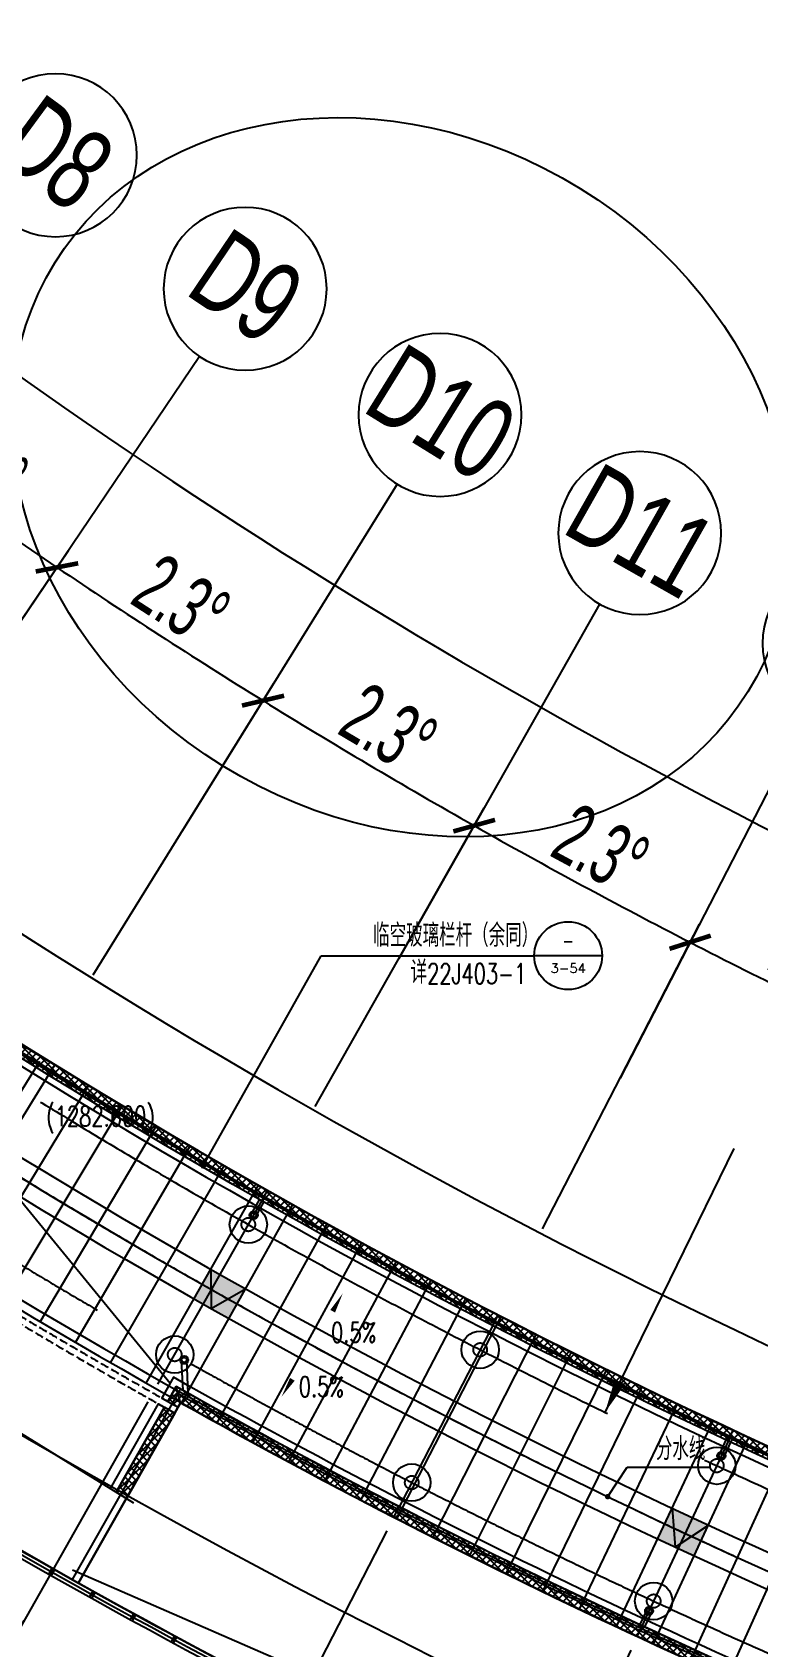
# Model space of a CAD drawing. Extents: x 1962160 to 37842216, y -162679 to 2997677.
# Drawn here: x 37510517 to 37531873, y 2573432 to 2620981 of the extents above; entities that cross this region are included whole.
import ezdxf
from ezdxf.enums import TextEntityAlignment as Align

# ---------------------------------------------------------------- set-up
doc = ezdxf.new("R2010")
doc.units = 0
doc.header["$LTSCALE"] = 1000
for name, pattern in [('__DASH', [0.35, 0.25, -0.1]), ('CENTER', [2, 1.25, -0.25, 0.25, -0.25]), ('CENTER2', [28.575000000000003, 19.05, -3.175, 3.175, -3.175]), ('DASH', [0.35, 0.25, -0.1])]:
    doc.linetypes.add(name, pattern=pattern)
doc.layers.get('0').update_dxf_attribs({"color": 8})
doc.layers.get('Defpoints').update_dxf_attribs({"color": 8})
for name, color, linetype in [('#幕墙线-平面', 8, 'Continuous'), ('#标注', 8, 'Continuous'), ('#轴线', 8, 'CENTER2'), ('A-AL-E', 8, 'Continuous'), ('A-COLS-PLAN-C', 8, 'DASH'), ('A-COLS-PLAN-S', 8, 'DASH'), ('A-DETL-ALUM', 8, 'Continuous'), ('A-DIMS-ELEV', 8, 'Continuous'), ('A-DIMS-IDEN', 8, 'Continuous'), ('A-DIMS-LEAD', 8, 'Continuous'), ('A-DIMS-SYMB', 8, 'Continuous'), ('A-FLOR', 8, 'Continuous'), ('A-FLOR-UNDR', 8, '__DASH'), ('A-GRID', 8, 'CENTER'), ('A-HATH', 8, 'Continuous'), ('A-NOTE', 8, 'Continuous'), ('A-ROOF-DRAN', 8, 'Continuous'), ('A-STRS-HRAL', 8, 'Continuous'), ('DIM', 8, 'Continuous'), ('G-ACCS', 8, 'Continuous'), ('周边建筑', 8, 'Continuous'), ('建-填充', 8, 'Continuous'), ('水-雨水-压力流-标识', 8, 'Continuous')]:
    doc.layers.add(name, color=color, linetype=linetype)
doc.layers.add('A-X-CHEK', color=8, linetype='Continuous', plot=False)
doc.styles.add('#文字', font='jrs.shx', dxfattribs={"width": 0.7, "bigfont": 'hztxt.shx'})
doc.styles.add('_TCH_DIM', font='SIMPLEX', dxfattribs={"bigfont": 'GBCBIG'})
doc.styles.add('_TCH_LABEL', font='COMPLEX', dxfattribs={"bigfont": 'GBCBIG'})
doc.styles.add('JHZX', font='jrs.shx', dxfattribs={"width": 0.6, "bigfont": 'jhz.shx'})
doc.dimstyles.new('JZBZ-600', dxfattribs={"dimscale": 600, "dimtxt": 3, "dimasz": 1.5, "dimexe": 1, "dimexo": 1, "dimgap": 0.5, "dimtad": 1, "dimdec": 0, "dimdsep": 46, "dimtxsty": 'JHZX', "dimblk1": 'ARCHTICK', "dimblk2": 'ARCHTICK', "dimsah": 1, "dimcen": 0, "dimclrd": 1, "dimclre": 1, "dimclrt": 2, "dimadec": 1, "dimazin": 2, "dimtfac": 1, "dimtdec": 0, "dimtix": 1, "dimtmove": 0, "dimatfit": 3, "dimfxl": 1, "dimtolj": 1, "dimlwd": -1, "dimlwe": -1, "dimarcsym": 1})
pattern_1 = [(45, (0, 0), (-112.2532015133644, 112.2532015133644), []), (135, (0, 0), (-112.2532015133644, -112.2532015133644), [])]

# ---------------------------------------------------------------- blocks, each defined once
blk = doc.blocks.new('排水沟区域')
at = {"layer": 'A-HATH'}
h = blk.add_hatch(dxfattribs=at)
h.set_pattern_fill('ANSI37', color=256, scale=100)
h.set_pattern_definition(pattern_1)
edge = h.paths.add_edge_path()
edge.add_line((35498191.12780435, 2792704.69880736), (35498459.0045779, 2792929.9587332))
edge.add_arc((35647972.51194591, 2918657.177019742), 195349.9994971962, 220.0607733971273, 249.3814004777669)
edge.add_line((35579180.88943561, 2735820.26888587), (35579057.63851193, 2735492.688041172))
edge.add_arc((35647972.5119459, 2918657.177019722), 195699.9994971731, 220.0607733971238, 249.381400477767, ccw=False)
h = blk.add_hatch(dxfattribs=at)
h.set_pattern_fill('ANSI37', color=256, scale=100)
h.set_pattern_definition(pattern_1)
edge = h.paths.add_edge_path()
edge.add_line((35548820.33669262, 2742436.609532136), (35549124.94200238, 2742264.227383204))
edge.add_line((35549124.94200238, 2742264.227383204), (35549199.39916236, 2742395.795879591))
edge.add_arc((35647972.51330456, 2918657.179691391), 202050.0024761174, 240.734661147343, 249.3740569182093)
edge.add_line((35576797.27769913, 2729558.556383051), (35576920.5706076, 2729886.121428075))
edge.add_arc((35647972.51330467, 2918657.179691646), 201700.0024763914, 240.6356562944911, 249.3740569182059, ccw=False)
edge.add_line((35549066.60055768, 2742871.76669426), (35548820.33669262, 2742436.609532136))
h = blk.add_hatch(dxfattribs=at)
h.set_pattern_fill('ANSI37', color=256, scale=100)
h.set_pattern_definition(pattern_1)
h.paths.add_polyline_path([(35549026.43796286, 2742090.167180402), (35547603.87567614, 2739576.448135551), (35547305.83485606, 2739760.429975337), (35548721.83265311, 2742262.549329336)])
for points in [[(35498191.12780435, 2792704.69880736), (35498459.0045779, 2792929.9587332, 0.1286379628558455), (35579180.88943561, 2735820.26888587), (35579057.63851193, 2735492.688041172, -0.1286379628558608)], [(35548820.33669262, 2742436.609532136), (35549124.94200238, 2742264.227383204), (35549199.39916236, 2742395.795879591, 0.03771434142006371), (35576797.27769913, 2729558.556383051), (35576920.5706076, 2729886.121428075, -0.03814695311011447), (35549066.60055768, 2742871.76669426)]]:
    blk.add_lwpolyline(points, format="xyb", close=True, dxfattribs=at)
blk.add_lwpolyline([(35549026.43796286, 2742090.167180402), (35547603.87567614, 2739576.448135551), (35547305.83485606, 2739760.429975337), (35548721.83265311, 2742262.549329336)], close=True, dxfattribs=at)
blk = doc.blocks.new('A$C58e34137')
at = {"layer": 'A-X-CHEK'}
blk.add_blockref('排水沟区域', (-35647972.51433039, -2918657.17947907), dxfattribs=at)
blk = doc.blocks.new('雨水立管')
for radius in [80, 50]:
    blk.add_circle((-3.725290298461914e-09, 2.328306436538696e-10), radius)
blk = doc.blocks.new('雨水')
at = {"layer": 'A-DIMS-SYMB'}
for points in [[(35556139.52085597, 2746114.419164082, 0, 0, 0), (35554999.50245263, 2746733.117748555, 0, 40.00000000000001, 0), (35555131.33863924, 2746661.569024604, 0, 0, 0)], [(35553153.74117617, 2744167.770023271, 0, 0, 0), (35553971.60552511, 2745612.965044284, 0, 160, 0), (35553676.0932698, 2745090.784513276, 0, 0, 0)], [(35553046.49545222, 2743986.697820902, 0, 0, 0), (35552172.22295276, 2742574.912306488, 0, 160, 0), (35552488.11670507, 2743085.021252939, 0, 0, 0)], [(35561212.72399437, 2743485.798953873, 0, 0, 0), (35562371.41172772, 2742902.812989223, 0, 40.00000000000001, 0), (35562237.41654677, 2742970.231766151, 0, 0, 0)], [(35552959.70489206, 2740485.281701326, 0, 0, 0), (35551811.81025553, 2741089.241800841, 0, 40.00000000000001, 0), (35551944.55728055, 2741019.39749293, 0, 0, 0)], [(35559175.90209381, 2737350.925014346, 0, 0, 0), (35560331.5395406, 2736761.915685088, 0, 40.00000000000001, 0), (35560197.89710672, 2736830.031027456, 0, 0, 0)]]:
    blk.add_lwpolyline(points, format="xyseb", dxfattribs=at)
at = {"layer": 'A-ROOF-DRAN'}
for p, q in [((35565253.943691, 2741298.421201511), (35565051.21772084, 2740863.31664243)), ((35565389.90979542, 2741235.071233518), (35565187.1838248, 2740799.966673421)), ((35562922.65876166, 2736294.855548281), (35562719.94475315, 2735859.776662105)), ((35563058.62486611, 2736231.505580354), (35562855.91085757, 2735796.426694077))]:
    blk.add_line(p, q, dxfattribs=at)
blk.add_lwpolyline([(35498616.06719773, 2787606.262450578, 0.1233110608039292), (35578008.94777347, 2732681.938107471)], format="xyb", dxfattribs=at)
for points in [[(35543359.02884302, 2749726.099517267), (35548892.3450768, 2742969.925564211)], [(35551284.53900855, 2747958.405858804), (35551521.00204142, 2748376.244340455)], [(35551586.26747915, 2748339.292830833), (35551758.64962759, 2748643.898140898)], [(35551414.20520885, 2747882.974690481), (35551651.54717528, 2748302.366278585)], [(35558384.27380881, 2744667.414718613), (35558544.49805032, 2744978.587006025)], [(35549271.01168049, 2742756.910856976), (35549228.83280978, 2743652.718940191)], [(35549425.24865931, 2742670.453970943), (35549378.65553266, 2743660.013406023)], [(35549199.39912827, 2742395.795898503), (35549066.60055768, 2742871.76669426)], [(35565321.92067366, 2741266.73319061), (35565469.73726875, 2741583.987440757)], [(35555477.34829225, 2739021.860357898), (35555637.57253297, 2739333.032651531)], [(35562640.10532814, 2735510.834785356), (35562787.92192322, 2735828.089035503)]]:
    blk.add_lwpolyline(points, dxfattribs=at)
at = {"xscale": 1.5, "yscale": 1.5, "zscale": 1.5}
for p in [(35551349.85767491, 2747921.548406018), (35549303.74809156, 2743656.281790401), (35565119.20077283, 2740831.641657925), (35562990.64181412, 2736263.180564814)]:
    blk.add_blockref('雨水立管', p, dxfattribs=at)
at = {"layer": 'A-DIMS-SYMB', "style": '_TCH_DIM', "width": 0.7058823529411765}
for p in [(35553627.54037022, 2744168.322706771), (35552677.69644865, 2742567.295128411)]:
    blk.add_text('0.5%', height=595, dxfattribs=at).set_placement(p)
blk = doc.blocks.new('1100')
at = {"layer": 'A-DETL-ALUM', "ltscale": 0.3}
blk.add_circle((35572079.41488183, 2737404.62498665), 550, dxfattribs=at)
blk = doc.blocks.new('_YZHK')
blk.add_circle((0, 0), 0.5)
blk = doc.blocks.new('ASDFASD')
at = {"layer": 'A-COLS-PLAN-C', "ltscale": 0.3, "xscale": 400, "yscale": 400, "zscale": 400}
for p in [(35551192.25113873, 2747643.052122818), (35558018.04697029, 2743956.163776425), (35549025.16126646, 2743813.728228774), (35564984.05417228, 2740541.580636138), (35556003.79935848, 2740044.283594427), (35563125.78844421, 2736553.241572835)]:
    blk.add_blockref('_YZHK', p, dxfattribs=at)
blk = doc.blocks.new('幕墙分隔')
blk.add_line((-39.99999999976717, -100.0000000000582), (39.99999999976717, 100.0000000000582))
blk.add_lwpolyline([(-40, 100.0000000000582), (39.99999999976717, 100.0000000000582), (40.00000000023283, -99.99999999970896), (-39.99999999976717, -100.0000000000582)], close=True)
blk = doc.blocks.new('15')
at = {"layer": '周边建筑'}
for points in [[(34359992.11660529, 4017302.949126642), (34327804.89124851, 3985497.455937146, 0.4129759503049449), (34327775.24891686, 3981828.400454395, 0.1494418678029234), (34462605.55885959, 3908362.281586812, 0.4147260606000924), (34465679.79346514, 3910394.302898092), (34474630.62973479, 3954750.458055043, 0.4131228733560754), (34472605.79338679, 3957811.450065851, -0.1495092029449499), (34363678.34311313, 4017271.518329401, 0.4157145913370236), (34359992.11660673, 4017302.949128066)], [(34364787.7585504, 4016145.646122517, 0.4135317777718963), (34361115.12866861, 4016163.278603445), (34330350.8070454, 3985763.813877287, 0.4147813061863365), (34330332.41864164, 3982083.343291028, 0.1704916733923174), (34485713.0302125, 3906701.947371353, 0.4125640170375961), (34488589.92230238, 3908973.433014254), (34498066.25026848, 3987461.103279992, 1.469013519981978), (34452166.30266599, 3975481.853364326), (34449731.31604223, 3968073.784921957, -0.06531639655491227), (34400997.70607769, 3991683.325158094, 0.08934789544916616), (34393138.5508233, 3995037.334856166), (34392607.83259175, 3995158.882407849, -0.1125361045485018), (34383038.20091584, 3999772.941151016, -0.0289167358602449), (34364787.7585504, 4016145.646122518)]]:
    blk.add_lwpolyline(points, format="xyb", close=True, dxfattribs=at)
blk.add_lwpolyline([(34413385.49577685, 3984430.492244886), (34441825.20092834, 3972023.786279699), (34444452.14985121, 3976567.325064167)], dxfattribs=at)
for centre, radius, start, end in [((34515345.04317003, 4165611.784588606), 208150.0000000004, 236.6775110388511, 249.542426144218), ((34515345.04316859, 4165611.784587234), 208349.9999980119, 238.7261104509191, 249.4736436284016), ((34515345.04316859, 4165611.784587252), 208249.9999980269, 238.726229298593, 249.4736436284035), ((34515345.0431686, 4165611.784587278), 208149.9999980471, 238.726348260463, 249.4736436284035)]:
    blk.add_arc(centre, radius, start, end, dxfattribs=at)
for p in [(34413972.52550676, 3983700.610958823), (34415171.77357043, 3983037.475083841), (34416375.35938621, 3982382.245131101)]:
    blk.add_point(p, dxfattribs=at)
at = {"layer": '周边建筑', "rotation": 150.4933825976738}
blk.add_blockref('幕墙分隔', (34412777.66712549, 3984371.624035995), dxfattribs=at)
at = {"layer": '周边建筑', "xscale": -1}
for p, rotation in [((34413972.52550665, 3983700.610954233), 150.8706568614515), ((34415171.77357032, 3983037.475079252), 151.2479311250285), ((34416375.35938609, 3982382.245126512), 151.6249980226203)]:
    blk.add_blockref('幕墙分隔', p, dxfattribs=dict(at, rotation=rotation))
blk = doc.blocks.new('总体道路0521')
at = {"layer": 'G-ACCS'}
blk.add_ellipse((35647880.23917305, 2918508.173804386), major_axis=(10.20164331793784, -6.317543359473345), ratio=0.8333770853688136, dxfattribs=at)
blk = doc.blocks.new('A$C06ac024f')
at = {"layer": 'A-AL-E'}
for p, q in [((-98773.11781159788, -176261.3758682939), (-101777.5182142407, -181570.2568685794)), ((-101777.5182142407, -181570.2568685794), (-98773.11781159788, -176261.3758682939))]:
    blk.add_line(p, q, dxfattribs=at)
blk.add_lwpolyline([(-101951.5783912391, -181471.752783474), (-98849.03903970122, -175989.4568146961, 0.03801438233993597), (-71064.77875813097, -188926.4889898421)], format="xyb", dxfattribs=at)
for centre, radius, start, end in [((-0.004684299230575562, 0.00567371491342783), 195550.0000000139, 213.4267024433433, 249.3815480125011), ((-0.004684299230575562, 0.005673703737556934), 195350.000000004, 213.4267024433433, 249.3814002423705), ((-0.004683263599872589, 0.005673283245414495), 202050.0000000201, 240.7346611142017, 249.3861905774077), ((-0.004683263599872589, 0.005673283245414495), 202050.0000000202, 240.7346611142017, 249.3861905774077)]:
    blk.add_arc(centre, radius, start, end, dxfattribs=at)
at = {"layer": 'A-DIMS-IDEN'}
for p, q in [((-98104.39636335522, -169260.6511828741), (-94640.00222054124, -163095.6300253905)), ((-94640.00222054124, -163095.6300253905), (-88364.22950635105, -163095.6300253905)), ((-86364.22950635105, -163095.6300253905), (-88364.22950635105, -163095.6300253905))]:
    blk.add_line(p, q, dxfattribs=at)
blk.add_lwpolyline([(-98085.54967544973, -169292.8605192094, 1), (-98159.44271166623, -169292.8605192094, 1)], format="xyb", close=True, dxfattribs=at)
blk.add_circle((-87364.22950635105, -163095.6300253905), 1000, dxfattribs=at)
at = {"layer": 'A-DIMS-LEAD'}
for p, q in [((-86201.0040134117, -179028.1421541716), (-85631.37607678771, -178162.998320112)), ((-85631.37607678771, -178162.998320112), (-83188.90421675146, -178162.998320112))]:
    blk.add_line(p, q, dxfattribs=at)
at = {"layer": 'A-DIMS-LEAD', "const_width": 80}
blk.add_lwpolyline([(-86223.0009175539, -179061.5507789291, 1), (-86179.0071092695, -178994.733529414, 1)], format="xyb", close=True, dxfattribs=at)
at = {"layer": 'A-DIMS-SYMB'}
blk.add_lwpolyline([(-115817.9976859987, -169543.7715544942), (-108082.7914824039, -174318.7465664749), (-107907.442684412, -174180.2008445719), (-108065.0434927792, -174576.491739762), (-107891.3325875774, -174436.9349398105), (-100156.1263839751, -179211.9099517911)], dxfattribs=at)
at = {"layer": 'A-FLOR-UNDR'}
for radius in [202199.9984021758, 202399.9984021758]:
    blk.add_arc((-0.005526259541511536, 0.004314009100198746), radius, 235.8275416980069, 240.6353052425591, dxfattribs=at)
at = {"layer": 'A-STRS-HRAL'}
for points in [[(-68914.87842030823, -183164.483728487, -0.1286379625230906), (-149781.3891317025, -125952.472956228), (-149934.3773731143, -126081.2930520335, 0.1286385223226153), (-68984.78143659234, -183351.8707182621)], [(-99080.17186307162, -175687.2462025862), (-99326.43234755844, -176122.3971252385, 0.0002472804198519031), (-99152.17730409652, -176220.5568744586)], [(-99004.42072401196, -175959.4658095073), (-99152.17723561078, -176220.5569129921), (-98905.91638219357, -175785.4050725368, 0.03819997278712415), (-71011.96867088228, -188786.0927837267), (-70942.06567023695, -188598.7058358849, -0.03844718309338876), (-98981.66776014864, -175513.1857816125), (-99326.23743841052, -176122.0528734764)], [(-100836.9918748886, -178791.6088479757), (-99424.93654097617, -176296.4574936349, 0.0002470360529409157), (-99250.6816900745, -176394.6175831081), (-100666.6828365773, -178896.7413267772)]]:
    blk.add_lwpolyline(points, format="xyb", dxfattribs=at)
at = {"xscale": 1000, "yscale": 1000, "zscale": 1000}
blk.add_blockref('总体道路0521', (-35647972511.19448, -2918657176.530752), dxfattribs=at)
at = {"layer": 'A-COLS-PLAN-S'}
blk.add_blockref('ASDFASD', (-35647972.51693987, -2918657.171766797), dxfattribs=at)
at = {"layer": 'A-ROOF-DRAN'}
blk.add_blockref('雨水', (-35647972.51693987, -2918657.171766797), dxfattribs=at)
at = {"layer": '周边建筑'}
blk.add_blockref('15', (-34515346.51224016, -4165614.464939157), dxfattribs=at)
at = {"layer": '水-雨水-压力流-标识'}
for p in [(-35668859.68068296, -2908418.744630631), (-35671026.77055524, -2912248.068524675), (-35662033.8848514, -2912105.632977023), (-35655067.87764942, -2915520.216117309), (-35664048.13246322, -2916017.513159021), (-35656926.14337749, -2919508.555180613)]:
    blk.add_blockref('1100', p, dxfattribs=at)
at = {"layer": 'A-DIMS-ELEV', "style": '_TCH_DIM', "width": 0.7058823529411765}
blk.add_text('(1282.600)', height=595, dxfattribs=at).set_placement((-102733.4880968556, -168121.0722495285))
at = {"layer": 'A-NOTE', "style": '_TCH_DIM'}
for s, p in [('临空玻璃栏杆（余同）', (-93107.16634669155, -162833.5023658159)), ('详', (-92005.71886805445, -163923.7151317736)), ('分水线', (-84784.0105997324, -177952.998320112))]:
    blk.add_text(s, height=675.177304964539, dxfattribs=at).set_placement(p)
at = {"layer": 'A-NOTE', "style": '_TCH_LABEL', "width": 0.777777777783143}
blk.add_text('-', height=522.0133115091674, dxfattribs=at).set_placement((-87538.23394352198, -162910.5374026331), (-87190.22506918013, -162910.5374026331), align=Align.FIT)
at = {"layer": 'A-NOTE', "style": '_TCH_DIM', "width": 0.7058823529411765}
blk.add_text('22J403-1', height=595, dxfattribs=at).set_placement((-91514.22950635105, -163923.7151317736))
at = {"layer": 'A-NOTE', "style": '_TCH_LABEL'}
blk.add_text('3-54', height=270.2431904150778, dxfattribs=at).set_placement((-87885.41280215234, -163599.1538468753), (-86843.04621054977, -163599.1538468753), align=Align.FIT)
blk = doc.blocks.new('A$C41f195f4')
at = {"layer": '建-填充', "ltscale": 10}
h = blk.add_hatch(color=256, dxfattribs=at)
h.dxf.hatch_style = 1
edge = h.paths.add_edge_path()
edge.add_line((-97887.1209282875, -172340.8006136543), (-98134.05728784949, -172775.5677178497))
edge.add_arc((-7.450580596923828e-09, 4.135072231292725e-07), 198700.0000003564, 240.4040430564584, 240.7443194470362)
edge.add_line((-97106.2283648029, -173355.329923145), (-96861.87848091125, -172919.1039097244))
edge.add_arc((3.36766242980957e-06, -1.248903572559357e-06), 198200.0000000337, 240.4040417602618, 240.7443181247352, ccw=False)
edge = h.paths.add_edge_path()
edge.add_line((-98134.05728784949, -172775.5677178497), (-98380.99364687502, -173210.3348210948))
edge.add_arc((3.30805778503418e-06, -1.074280589818954e-06), 199200.000000153, 240.4040443440263, 240.7443207605756)
edge.add_line((-97350.5782481879, -173791.5559356487), (-97106.2283648029, -173355.329923145))
edge.add_arc((-1.490116119384766e-08, 4.116445779800415e-07), 198700.0000003511, 240.40404305646, 240.7443194470378, ccw=False)
h = blk.add_hatch(color=256, dxfattribs=at)
h.dxf.hatch_style = 1
edge = h.paths.add_edge_path()
edge.add_line((-84302.9444950074, -179377.4053479466), (-84515.61078128964, -179829.923912195))
edge.add_arc((0, 8.032657206058502e-07), 198700.0000007277, 244.8276376786561, 245.1679143376085)
edge.add_line((-83446.12600556016, -180328.6833941392), (-83236.15101804584, -179874.9097667565))
edge.add_arc((3.084540367126465e-06, -1.300126314163208e-06), 198199.9999998574, 244.82763604703268, 245.16791268055812, ccw=False)
edge = h.paths.add_edge_path()
edge.add_line((-84515.61078128964, -179829.923912195), (-84728.27706732601, -180282.4424759406))
edge.add_arc((3.263354301452637e-06, -2.388842403888702e-06), 199199.9999989459, 244.8276392997908, 245.1679159840415)
edge.add_line((-83656.10099286586, -180782.4570210539), (-83446.12600556016, -180328.6833941392))
edge.add_arc((0, 8.03731381893158e-07), 198700.0000007282, 244.82763767865612, 245.1679143376085, ccw=False)
at = {"layer": 'DIM', "ltscale": 10}
for points in [[(-97887.1209282875, -172340.8006136557), (-97878.25486654788, -173494.9198797052), (-96861.87848091125, -172919.1039097249)], [(-84302.9444950074, -179377.405347947), (-84217.63019749522, -180521.5520756776), (-83236.15101804584, -179874.9097667593)]]:
    blk.add_lwpolyline(points, dxfattribs=at)
blk = doc.blocks.new('A$C80b62fe7')
at = {"layer": '#幕墙线-平面'}
for points in [[(-78821.85220679641, 63164.41868437082, 0.005573949682504613), (-75982.2171158567, 59854.42407566402, 0.004935396391704725), (-73406.8330386877, 56977.09491097229, 0.05929360200278565), (-38419.24503024668, 26758.09619020019, 0.05859901251173332), (2176.018261194229, 5784.232406029012, 0.05859901251173332)], [(-80806.27106510103, 61500.032372599, 0.005573949682508667), (-77929.03741127253, 58146.21134378761, 0.004935396391700394), (-75319.55362161994, 55230.78452285752, 0.05929360200278848), (-39868.70784035325, 24611.66716455901, 0.05859901251172954), (1264.06238797307, 3360.096171140205, 0.05859901251172954)], [(-81572.45738267899, 60857.41388020385, 0.005573952475742697), (-78680.70547899604, 57486.66974846786, 0.004935396391694963), (-76058.05577719212, 54556.53340775566, 0.05929360200279235), (-40428.34599097073, 23782.93008902203, 0.05859901251173084), (911.955873221159, 2424.136234889738, 0.05859901251173084)], [(-83756.08433216065, 59025.94634145033, 0.005573952475743173), (-80822.95947202295, 55606.97620180482, 0.004935396391701269), (-78162.78692056984, 52634.91772971628, 0.05929360200279434), (-42023.31472023576, 21421.02942374162, 0.05859901251172686), (-91.54769383370876, -243.3495834250934, 0.05859901251172686)], [(-83556.8762595728, 59193.02759059984, 0.005573952475741507), (-80627.52577441186, 55778.45701658819, 0.004935396391697476), (-77970.77636012435, 52810.22301964276, 0.05929360200279524), (-41877.80880107731, 21636.50106338179, 0.05859901251172722), (0, 1.396983861923218e-09, 0.05859901251172722)]]:
    blk.add_lwpolyline(points, format="xyb", dxfattribs=at)
blk.add_arc((71051.57360942662, 188867.3555372753), 195350.000000004, 213.4267023194232, 249.3814006729123, dxfattribs=at)
blk = doc.blocks.new('DASWQE')
at = {"layer": '#幕墙线-平面', "ltscale": 10}
for points in [[(-149868.8910876811, -125698.5576879755, 0.005573949682504613), (-147029.2559967414, -129008.5522966823, 0.004935396391704725), (-144453.8719195724, -131885.881461374, 0.05929360200278565), (-109466.2839111313, -162104.8801821461, 0.05859901251173332), (-68871.02061969042, -183078.7439663173, 0.05859901251173332)], [(-151853.3099459857, -127362.9439997473, 0.005573949682508667), (-148976.0762921572, -130716.7650285587, 0.004935396391700394), (-146366.5925025046, -133632.1918494888, 0.05929360200278848), (-110915.7467212379, -164251.3092077873, 0.05859901251172954), (-69782.97649291158, -185502.8802012061, 0.05859901251172954)], [(-152619.4962635636, -128005.5624921424, 0.005573952475742697), (-149727.7443598807, -131376.3066238784, 0.004935396391694963), (-147105.0946580768, -134306.4429645906, 0.05929360200279235), (-111475.3848718554, -165080.0462833242, 0.05859901251173084), (-70135.08300766349, -186438.8401374565, 0.05859901251173084)], [(-154603.9151404575, -129669.9487817464, 0.005573952475741507), (-151674.5646552965, -133084.5193557581, 0.004935396391697476), (-149017.815241009, -136052.7533527035, 0.05929360200279524), (-112924.847681962, -167226.4753089645, 0.05859901251172722), (-71047.03888088465, -188862.9763723449, 0.05859901251172722)]]:
    blk.add_lwpolyline(points, format="xyb", dxfattribs=at)
for points in [[(-105982.9543949664, -172022.7190501806), (-102468.548088178, -166318.4269546415)], [(-104959.426972121, -172649.1273690131), (-101478.9609461129, -166924.0635054167)], [(-103932.1973059624, -173269.4458196433), (-100485.7943275422, -167523.8121286808)], [(-102901.3016300648, -173883.6525215232), (-99489.0832644999, -168117.6516694529)], [(-101866.7763072997, -174491.725809684), (-98488.86291407049, -168705.5611811681)], [(-100828.6578285694, -175093.644235502), (-97485.16855713725, -169287.5199264474)], [(-99786.98281151801, -175689.3865674548), (-96478.03559707105, -169863.507377808)], [(-98741.78799925, -176278.9317918695), (-95467.4995585829, -170433.5032183882)], [(-97693.11025901139, -176862.2591136638), (-94453.59608639777, -170997.4873426743)], [(-96640.9865809083, -177439.3479570807), (-93436.36094401777, -171555.4398572091)], [(-95585.4540765956, -178010.1779664145), (-92415.83001247793, -172107.3410812812)], [(-94526.5499779582, -178574.7290067258), (-91392.0392890498, -172653.1715476234)], [(-93464.31163582206, -179132.9811645555), (-90365.02488599718, -173192.9120031167)], [(-92398.77651862055, -179684.9147486249), (-89334.82302929461, -173726.5434094397)], [(-91329.98221106082, -180230.510290531), (-88301.47005735338, -174254.0469437698)], [(-90257.96641282737, -180769.7485454334), (-87265.00241971016, -174775.4039994255)], [(-89182.7669372186, -181302.6104927324), (-86225.4566757828, -175290.5961865308)], [(-88104.42170985043, -181829.0773367402), (-85182.8694935739, -175799.6053326675)], [(-87022.9687672928, -182349.1305073453), (-84137.27764834464, -176302.4134835079)], [(-85938.4462557286, -182862.751660665), (-83088.71802134812, -176799.0029034587)], [(-84850.89242962748, -183369.9226796944), (-82037.22759853303, -177289.3560762722)], [(-83760.34565035999, -183870.6256749439), (-80982.84346920997, -177773.4557056804)], [(-82666.84438488632, -184364.8429850722), (-79925.60282476246, -178251.284715991)]]:
    blk.add_lwpolyline(points, dxfattribs=at)
at = {"layer": 'DIM', "ltscale": 10}
blk.add_blockref('A$C80b62fe7', (-71047.03888088465, -188862.9763723449), dxfattribs=at)
blk = doc.blocks.new('_ARCHTICK')
at = {"const_width": 0.15}
blk.add_lwpolyline([(-0.5, -0.5), (0.5, 0.5)], dxfattribs=at)
blk = doc.blocks.new('*D17')
at = {"layer": '#标注', "color": 1, "transparency": 16777216}
for p, q in [((36626695.7610601, 2798969.525498299), (36639771.65611975, 2809138.434022281)), ((36712455.71953414, 2735988.755651569), (36718245.27166823, 2751508.640260249))]:
    blk.add_line(p, q, dxfattribs=at)
blk.add_arc((36780598.51155947, 2918657.163268263), 178999.986739619, 217.8716196905407, 249.5424261213195, dxfattribs=at)
at = {"layer": 'Defpoints', "color": 0, "transparency": 16777216}
for p in [(36780598.51155947, 2918657.163268263), (36626222.12810301, 2798601.188937584), (36661822.4543592, 2784742.102544155), (36712246.01131264, 2735426.596900115)]:
    blk.add_point(p, dxfattribs=at)
at = {"layer": '#标注', "color": 1, "transparency": 16777216, "xscale": 900, "yscale": 900, "zscale": 900}
for p, rotation in [((36639298.02316266, 2808770.097461566), 127.8716196905407), ((36718035.56344673, 2750946.481508795), 339.5424261213195)]:
    blk.add_blockref('_ARCHTICK', p, dxfattribs=dict(at, rotation=rotation))
at = {"layer": '#标注', "color": 2, "transparency": 16777216, "insert": (36675356.14096593, 2775350.224439533), "char_height": 1800, "attachment_point": 5, "rotation": 323.70702290593005, "style": 'JHZX'}
blk.add_mtext('\\A1;31.7°', dxfattribs=at)
blk = doc.blocks.new('*D27')
at = {"layer": '#标注', "color": 1, "transparency": 16777216}
for p, q in [((36673984.45924484, 2746495.548835689), (36667403.25200623, 2735868.13867241)), ((36680863.21390885, 2742421.389267875), (36674706.62714948, 2731542.484223226))]:
    blk.add_line(p, q, dxfattribs=at)
blk.add_arc((36780598.51155932, 2918657.163268387), 214399.9867396323, 238.231422578398, 240.4936232866302, dxfattribs=at)
at = {"layer": 'Defpoints', "color": 0, "transparency": 16777216}
for p in [(36780598.51155932, 2918657.163268387), (36674300.35301191, 2747005.657772999), (36681158.72616263, 2742943.56979974), (36670127.81606796, 2734908.476874139)]:
    blk.add_point(p, dxfattribs=at)
at = {"layer": '#标注', "color": 1, "transparency": 16777216, "xscale": 900, "yscale": 900, "zscale": 900}
for p, rotation in [((36667719.1457733, 2736378.24760972), 148.231422578398), ((36675002.13940326, 2732064.664755091), 330.4936232866302)]:
    blk.add_blockref('_ARCHTICK', p, dxfattribs=dict(at, rotation=rotation))
at = {"layer": '#标注', "color": 2, "transparency": 16777216, "insert": (36671950.87800834, 2735218.001502005), "char_height": 1800, "attachment_point": 5, "rotation": 329.3625229325136, "style": 'JHZX'}
blk.add_mtext('\\A1;2.3°', dxfattribs=at)
blk = doc.blocks.new('*D28')
at = {"layer": '#标注', "color": 1, "transparency": 16777216}
for p, q in [((36680863.21390885, 2742421.38926786), (36674706.62714947, 2731542.484223211)), ((36687897.42528205, 2738621.927167207), (36682175.05523052, 2727508.484114327))]:
    blk.add_line(p, q, dxfattribs=at)
blk.add_arc((36780598.51155941, 2918657.163268328), 214399.9867396388, 240.4936232866018, 242.7558239945759, dxfattribs=at)
at = {"layer": 'Defpoints', "color": 0, "transparency": 16777216}
for p in [(36780598.51155941, 2918657.163268328), (36681158.72616263, 2742943.569799727), (36688172.09540967, 2739155.365374491), (36677466.94817127, 2730691.115943089)]:
    blk.add_point(p, dxfattribs=at)
at = {"layer": '#标注', "color": 1, "transparency": 16777216, "xscale": 900, "yscale": 900, "zscale": 900}
for p, rotation in [((36675002.13940325, 2732064.664755082), 150.4936232866018), ((36682449.72535814, 2728041.922321612), 332.7558239945759)]:
    blk.add_blockref('_ARCHTICK', p, dxfattribs=dict(at, rotation=rotation))
at = {"layer": '#标注', "color": 2, "transparency": 16777216, "insert": (36679276.37157483, 2731072.360326491), "char_height": 1800, "attachment_point": 5, "rotation": 331.6247236405883, "style": 'JHZX'}
blk.add_mtext('\\A1;2.3°', dxfattribs=at)
blk = doc.blocks.new('*D29')
at = {"layer": '#标注', "color": 1, "transparency": 16777216}
for p, q in [((36687897.42528205, 2738621.927167214), (36682175.05523054, 2727508.484114354)), ((36695076.12918851, 2735103.084728533), (36689796.89526294, 2723772.426113315))]:
    blk.add_line(p, q, dxfattribs=at)
blk.add_arc((36780598.51155942, 2918657.163268341), 214399.9867396192, 242.755823994575, 245.0180247023333, dxfattribs=at)
at = {"layer": 'Defpoints', "color": 0, "transparency": 16777216}
for p in [(36780598.51155942, 2918657.163268341), (36688172.09540968, 2739155.365374496), (36695329.52906357, 2735646.949144835), (36684966.83071937, 2726766.736374093)]:
    blk.add_point(p, dxfattribs=at)
at = {"layer": '#标注', "color": 1, "transparency": 16777216, "xscale": 900, "yscale": 900, "zscale": 900}
for p, rotation in [((36682449.72535817, 2728041.922321638), 152.755823994575), ((36690050.29513799, 2724316.290529618), 335.0180247023333)]:
    blk.add_blockref('_ARCHTICK', p, dxfattribs=dict(at, rotation=rotation))
at = {"layer": '#标注', "color": 2, "transparency": 16777216, "insert": (36686759.79525056, 2727219.106270052), "char_height": 1800, "attachment_point": 5, "rotation": 333.88692434845365, "style": 'JHZX'}
blk.add_mtext('\\A1;2.3°', dxfattribs=at)
blk = doc.blocks.new('*D30')
at = {"layer": '#标注', "color": 1, "transparency": 16777216}
for p, q in [((36695076.12918851, 2735103.084728535), (36689796.89526293, 2723772.426113296)), ((36702388.13623953, 2731870.346743951), (36697560.26714521, 2720340.133584423))]:
    blk.add_line(p, q, dxfattribs=at)
blk.add_arc((36780598.51155943, 2918657.163268335), 214399.986739642, 245.0180247023293, 247.2802254119687, dxfattribs=at)
at = {"layer": 'Defpoints', "color": 0, "transparency": 16777216}
for p in [(36780598.51155943, 2918657.163268335), (36695329.52906357, 2735646.949144835), (36702619.8708894, 2732423.789651621), (36692615.77370027, 2723141.455068802)]:
    blk.add_point(p, dxfattribs=at)
at = {"layer": '#标注', "color": 1, "transparency": 16777216, "xscale": 900, "yscale": 900, "zscale": 900}
for p, rotation in [((36690050.29513799, 2724316.290529601), 155.0180247023293), ((36697792.00179508, 2720893.576492095), 337.2802254119688)]:
    blk.add_blockref('_ARCHTICK', p, dxfattribs=dict(at, rotation=rotation))
at = {"layer": '#标注', "color": 2, "transparency": 16777216, "insert": (36694389.48467901, 2723664.245371006), "char_height": 1800, "attachment_point": 5, "rotation": 336.14912505715006, "style": 'JHZX'}
blk.add_mtext('\\A1;2.3°', dxfattribs=at)
blk = doc.blocks.new('*D33')
at = {"layer": '#标注', "color": 1, "transparency": 16777216}
for p, q in [((36620746.45035105, 2794342.844410595), (36607722.49268997, 2784214.326747263)), ((36709821.57140478, 2728927.471106052), (36704055.01534672, 2713469.231411852))]:
    blk.add_line(p, q, dxfattribs=at)
blk.add_arc((36780598.51155947, 2918657.163268259), 218399.9867396859, 217.8716196904767, 249.5424261213203, dxfattribs=at)
at = {"layer": 'Defpoints', "color": 0, "transparency": 16777216}
for p in [(36780598.51155947, 2918657.163268259), (36621220.08330814, 2794711.18097131), (36635678.44877037, 2755265.824424677), (36710031.27962628, 2729489.629857505)]:
    blk.add_point(p, dxfattribs=at)
at = {"layer": '#标注', "color": 1, "transparency": 16777216, "xscale": 900, "yscale": 900, "zscale": 900}
for p, rotation in [((36608196.12564705, 2784582.66330798), 127.8716196904767), ((36704264.72356822, 2714031.390163306), 339.5424261213204)]:
    blk.add_blockref('_ARCHTICK', p, dxfattribs=dict(at, rotation=rotation))
at = {"layer": '#标注', "color": 2, "transparency": 16777216, "insert": (36652034.71402183, 2743593.791307066), "char_height": 1800, "attachment_point": 5, "rotation": 323.70702290589804, "style": 'JHZX'}
blk.add_mtext('\\A1;31.7°', dxfattribs=at)
blk = doc.blocks.new('*D49')
at = {"layer": '#标注', "color": 1, "transparency": 16777216}
for p, q in [((36666654.99469493, 2763502.015563456), (36672633.33027732, 2771642.623873938)), ((36672868.17221392, 2759125.289088674), (36678520.51768064, 2767495.533453396))]:
    blk.add_line(p, q, dxfattribs=at)
blk.add_arc((36780598.51155946, 2918657.16326827), 182999.9867396259, 233.7070211532525, 235.9692218635677, dxfattribs=at)
at = {"layer": 'Defpoints', "color": 0, "transparency": 16777216}
for p in [(36780598.51155946, 2918657.16326827), (36674228.7222497, 2769746.239999017), (36666299.84604648, 2763018.415069763), (36672532.3893149, 2758628.046849186)]:
    blk.add_point(p, dxfattribs=at)
at = {"layer": '#标注', "color": 1, "transparency": 16777216, "xscale": 900, "yscale": 900, "zscale": 900}
for p, rotation in [((36672278.18162885, 2771159.02338024), 143.7070211532525), ((36678184.73478162, 2766998.291213904), 325.9692218635677)]:
    blk.add_blockref('_ARCHTICK', p, dxfattribs=dict(at, rotation=rotation))
at = {"layer": '#标注', "color": 2, "transparency": 16777216, "insert": (36675901.98904802, 2770030.539298879), "char_height": 1800, "attachment_point": 5, "rotation": 324.83812150841123, "style": 'JHZX'}
blk.add_mtext('\\A1;2.3°', dxfattribs=at)
blk = doc.blocks.new('*D50')
at = {"layer": '#标注', "color": 1, "transparency": 16777216}
for p, q in [((36672868.17221392, 2759125.289088666), (36678520.51768063, 2767495.533453388)), ((36679249.26828416, 2754997.223813662), (36684566.81336257, 2763584.057592144))]:
    blk.add_line(p, q, dxfattribs=at)
blk.add_arc((36780598.51155945, 2918657.163268274), 182999.9867396236, 235.9692218635713, 238.2314225827974, dxfattribs=at)
at = {"layer": 'Defpoints', "color": 0, "transparency": 16777216}
for p in [(36780598.51155945, 2918657.163268274), (36680189.52148717, 2765663.601771824), (36672532.3893149, 2758628.046849178), (36678933.37451713, 2754487.114876324)]:
    blk.add_point(p, dxfattribs=at)
at = {"layer": '#标注', "color": 1, "transparency": 16777216, "xscale": 900, "yscale": 900, "zscale": 900}
for p, rotation in [((36678184.73478162, 2766998.2912139), 145.9692218635713), ((36684250.91959553, 2763073.948654812), 328.2314225827974)]:
    blk.add_blockref('_ARCHTICK', p, dxfattribs=dict(at, rotation=rotation))
at = {"layer": '#标注', "color": 2, "transparency": 16777216, "insert": (36681850.26220418, 2766013.727681292), "char_height": 1800, "attachment_point": 5, "rotation": 327.1003222231844, "style": 'JHZX'}
blk.add_mtext('\\A1;2.3°', dxfattribs=at)
blk = doc.blocks.new('*D51')
at = {"layer": '#标注', "color": 1, "transparency": 16777216}
for p, q in [((36679249.26828416, 2754997.223813668), (36684566.8133626, 2763584.057592198)), ((36685788.33667746, 2751124.254162014), (36690762.79294903, 2759914.293115489))]:
    blk.add_line(p, q, dxfattribs=at)
blk.add_arc((36780598.51155946, 2918657.163268268), 182999.9867395714, 238.2314225827905, 240.4936232903153, dxfattribs=at)
at = {"layer": 'Defpoints', "color": 0, "transparency": 16777216}
for p in [(36780598.51155946, 2918657.163268268), (36686306.82752061, 2761819.433535274), (36678933.37451712, 2754487.114876334), (36685492.82442371, 2750602.073630128)]:
    blk.add_point(p, dxfattribs=at)
at = {"layer": '#标注', "color": 1, "transparency": 16777216, "xscale": 900, "yscale": 900, "zscale": 900}
for p, rotation in [((36684250.91959556, 2763073.948654862), 148.2314225827905), ((36690467.28069528, 2759392.112583598), 330.4936232903153)]:
    blk.add_blockref('_ARCHTICK', p, dxfattribs=dict(at, rotation=rotation))
at = {"layer": '#标注', "color": 2, "transparency": 16777216, "insert": (36687952.45356217, 2762234.840321481), "char_height": 1800, "attachment_point": 5, "rotation": 329.3625229365529, "style": 'JHZX'}
blk.add_mtext('\\A1;2.3°', dxfattribs=at)
blk = doc.blocks.new('*D52')
at = {"layer": '#标注', "color": 1, "transparency": 16777216}
for p, q in [((36685788.33667746, 2751124.254162006), (36690762.79294905, 2759914.293115515)), ((36692475.18502551, 2747512.416882779), (36697098.79884013, 2756491.960039057))]:
    blk.add_line(p, q, dxfattribs=at)
blk.add_arc((36780598.51155946, 2918657.163268266), 182999.9867395333, 240.493623290318, 242.7558239975796, dxfattribs=at)
at = {"layer": 'Defpoints', "color": 0, "transparency": 16777216}
for p in [(36780598.51155946, 2918657.163268266), (36692571.10532045, 2758219.727183353), (36685492.82442371, 2750602.073630122), (36692200.51489791, 2746978.978675483)]:
    blk.add_point(p, dxfattribs=at)
at = {"layer": '#标注', "color": 1, "transparency": 16777216, "xscale": 900, "yscale": 900, "zscale": 900}
for p, rotation in [((36690467.2806953, 2759392.112583628), 150.493623290318), ((36696824.12871253, 2755958.521831756), 332.7558239975796)]:
    blk.add_blockref('_ARCHTICK', p, dxfattribs=dict(at, rotation=rotation))
at = {"layer": '#标注', "color": 2, "transparency": 16777216, "insert": (36694199.0516659, 2758699.767351111), "char_height": 1800, "attachment_point": 5, "rotation": 331.6247236439488, "style": 'JHZX'}
blk.add_mtext('\\A1;2.3°', dxfattribs=at)
blk = doc.blocks.new('*D53')
at = {"layer": '#标注', "color": 1, "transparency": 16777216}
for p, q in [((36692475.18502551, 2747512.416882778), (36697098.79884009, 2756491.960038992)), ((36699299.39058634, 2744167.341720533), (36703564.95514942, 2753322.392728521))]:
    blk.add_line(p, q, dxfattribs=at)
blk.add_arc((36780598.51155946, 2918657.163268268), 182999.9867396089, 242.7558239975803, 245.0180247051548, dxfattribs=at)
at = {"layer": 'Defpoints', "color": 0, "transparency": 16777216}
for p in [(36780598.51155946, 2918657.163268268), (36698972.59082158, 2754870.093539335), (36692200.51489791, 2746978.978675479), (36699045.9907113, 2743623.47730422)]:
    blk.add_point(p, dxfattribs=at)
at = {"layer": '#标注', "color": 1, "transparency": 16777216, "xscale": 900, "yscale": 900, "zscale": 900}
for p, rotation in [((36696824.12871249, 2755958.521831695), 152.7558239975803), ((36703311.55527439, 2752778.528312206), 335.0180247051549)]:
    blk.add_blockref('_ARCHTICK', p, dxfattribs=dict(at, rotation=rotation))
at = {"layer": '#标注', "color": 2, "transparency": 16777216, "insert": (36700580.32000264, 2755414.018853266), "char_height": 1800, "attachment_point": 5, "rotation": 333.8869243513681, "style": 'JHZX'}
blk.add_mtext('\\A1;2.3°', dxfattribs=at)
blk = doc.blocks.new('*U247')
blk.add_line((-8.960830237663566e-17, -20), (0, 0))
blk.add_circle((0, -24), 4)
at = {"style": 'JHZX', "width": 0.75}
blk.add_attdef('AXES', text='', height=4, dxfattribs=at).set_placement((0, -24), align=Align.MIDDLE_CENTER)
blk = doc.blocks.new('DOTE-11')
at = {"layer": '#轴线'}
for p, q in [((36677669.80030987, 2752446.680510419), (36674300.26677557, 2747005.518524115)), ((36681158.64554065, 2742943.427343763), (36684310.77626396, 2748513.353007828)), ((36691101.83521814, 2744845.227454152), (36688172.02051005, 2739155.219916698)), ((36698032.39199871, 2741448.021329216), (36695329.45998764, 2735646.800893521))]:
    blk.add_line(p, q, dxfattribs=at)
for points in [[(36619929.84721477, 2865401.299438776, 0.4665771712459525), (36603297.92453471, 2824183.319006984, 0.1869069858117834), (36713199.83703386, 2729400.135445045)], [(36649692.25143763, 2857636.069450992, 0.6801866972510827), (36616601.34165016, 2810411.269933818, 0.1628178013647897), (36714737.87267324, 2733523.102957241)], [(36617040.99404421, 2848828.781100597, 0.3318161066738227), (36614765.24095972, 2809199.356465551, 0.1627744169442686), (36713968.85387715, 2731461.616600736)], [(36685251.89372457, 2827379.400824358, 0.1632859819209185), (36688297.92453471, 2809183.319006984, 0.04287797117349256), (36707010.41999143, 2780325.812810944)]]:
    blk.add_lwpolyline(points, format="xyb", dxfattribs=at)
blk = doc.blocks.new('ZW-5001')
at = {"layer": '#标注'}
blk.add_lwpolyline([(36698114.49976058, 2749879.107296845), (36694757.88821454, 2743010.838288752), (36694318.80571458, 2742112.391541173)], dxfattribs=at)
blk.add_lwpolyline([(36694757.88821454, 2743010.838288752, 329.9999999999999, 0, 0), (36694318.80571458, 2742112.391541173, 0, 0, 0)], format="xyseb", dxfattribs=at)
ref = blk.add_blockref('*U247', (36669614.47967472, 2767532.084939552), dxfattribs=dict(at, xscale=-599.9999999999997, yscale=599.9999999999997, rotation=143.7064778180628))
ref.add_attrib('AXES', 'D8', dxfattribs={"layer": '0', "height": 2399.999999999999, "rotation": 323.7064779513066, "style": '#文字', "width": 0.7}).set_placement((36678185.51106716, 2779202.89557526), align=Align.MIDDLE_CENTER)
ref = blk.add_blockref('*U247', (36675666.27288159, 2763269.03674703), dxfattribs=dict(at, xscale=-599.9999999999998, yscale=599.9999999999998, rotation=145.9686781146049))
ref.add_attrib('AXES', 'D9', dxfattribs={"layer": '0', "height": 2399.999999999998, "rotation": 325.9686781431883, "style": '#文字', "width": 0.7}).set_placement((36683769.94739611, 2775269.072554789), align=Align.MIDDLE_CENTER)
ref = blk.add_blockref('*U247', (36681881.62318293, 2759248.190873074), dxfattribs=dict(at, xscale=-600, yscale=599.9999999999999, rotation=148.230878411147))
ref.add_attrib('AXES', 'D10', dxfattribs={"layer": '0', "height": 2399.999999999999, "rotation": 328.2308786132031, "style": '#文字', "width": 0.7}).set_placement((36689505.3096834, 2771558.747487914), align=Align.MIDDLE_CENTER)
ref = blk.add_blockref('*U247', (36688250.84275927, 2755475.814579708), dxfattribs=dict(at, xscale=-600, yscale=599.9999999999999, rotation=150.4930787076894))
ref.add_attrib('AXES', 'D11', dxfattribs={"layer": '0', "height": 2399.999999999999, "rotation": 330.4930787396859, "style": '#文字', "width": 0.7}).set_placement((36695382.65826327, 2768077.703630228), align=Align.MIDDLE_CENTER)
ref = blk.add_blockref('*U247', (36694764.0039563, 2751957.787841303), dxfattribs=dict(at, xscale=-600.0000000000007, yscale=600.0000000000005, rotation=152.7552790042317))
ref.add_attrib('AXES', 'D12', dxfattribs={"layer": '0', "height": 2399.999999999998, "rotation": 332.7552791808068, "style": '#文字', "width": 0.7}).set_placement((36701392.83215698, 2764831.36685844), align=Align.MIDDLE_CENTER)
ref = blk.add_blockref('*U247', (36677218.51672115, 2735980.996512479), dxfattribs=dict(at, xscale=600, yscale=600, rotation=330.4934444276571))
ref.add_attrib('AXES', 'D11', dxfattribs={"layer": '0', "height": 2399.999999999999, "rotation": 330.4934443638749, "style": '#文字', "width": 0.7}).set_placement((36670126.18350836, 2723448.685887591), align=Align.MIDDLE_CENTER)
for base, center, p1, p2, picture, middle in [((36635678.44877037, 2755265.824424677), (36780598.51155948, 2918657.16326826), (36621220.08330815, 2794711.180971308), (36710031.27962629, 2729489.629857507), '*D33', (36652034.71402183, 2743593.791307067)), ((36661822.4543592, 2784742.102544155), (36780598.51155947, 2918657.163268261), (36626222.12810301, 2798601.188937583), (36712246.01131264, 2735426.596900114), '*D17', (36675356.14096593, 2775350.224439533)), ((36674228.7222497, 2769746.239999017), (36780598.51155946, 2918657.163268275), (36666299.84604648, 2763018.415069761), (36672532.3893149, 2758628.046849185), '*D49', (36675901.98904802, 2770030.539298881)), ((36670127.81606796, 2734908.476874139), (36780598.51155932, 2918657.163268385), (36674300.35301191, 2747005.657772998), (36681158.72616263, 2742943.569799737), '*D27', (36671950.87800834, 2735218.001502004)), ((36680189.52148717, 2765663.601771824), (36780598.51155945, 2918657.163268274), (36672532.3893149, 2758628.046849178), (36678933.37451712, 2754487.114876327), '*D50', (36681850.26220418, 2766013.727681292)), ((36677466.94817127, 2730691.115943089), (36780598.51155941, 2918657.163268328), (36681158.72616263, 2742943.569799728), (36688172.09540967, 2739155.365374491), '*D28', (36679276.37157483, 2731072.360326489)), ((36686306.82752061, 2761819.433535274), (36780598.51155946, 2918657.163268266), (36678933.37451712, 2754487.114876333), (36685492.8244237, 2750602.073630129), '*D51', (36687952.45356218, 2762234.840321476)), ((36684966.83071937, 2726766.736374093), (36780598.51155942, 2918657.163268338), (36688172.09540967, 2739155.365374495), (36695329.52906357, 2735646.949144834), '*D29', (36686759.79525056, 2727219.106270052)), ((36692571.10532045, 2758219.727183353), (36780598.51155946, 2918657.163268266), (36685492.8244237, 2750602.073630125), (36692200.51489791, 2746978.978675483), '*D52', (36694199.0516659, 2758699.767351111)), ((36692615.77370027, 2723141.455068802), (36780598.51155943, 2918657.163268336), (36695329.52906357, 2735646.949144833), (36702619.8708894, 2732423.789651619), '*D30', (36694389.48467901, 2723664.245371006)), ((36698972.59082158, 2754870.093539335), (36780598.51155946, 2918657.16326827), (36692200.51489791, 2746978.978675482), (36699045.9907113, 2743623.47730422), '*D53', (36700580.32000264, 2755414.018853264))]:
    dim = blk.add_angular_dim_3p(base=base, center=center, p1=p1, p2=p2, dimstyle='JZBZ-600', dxfattribs=at)
    dim.commit()
    dim.dimension.update_dxf_attribs({"geometry": picture, "text_midpoint": middle})
blk = doc.blocks.new('FDGFH')
at = {"layer": 'A-FLOR'}
blk.add_blockref('ZW-5001', (-36780598.51155947, -2918657.163268261), dxfattribs=at)
at = {"layer": 'A-GRID'}
blk.add_blockref('DOTE-11', (-36780598.51155947, -2918657.163268261), dxfattribs=at)

msp = doc.modelspace()

# ---------------------------------------------------------------- linework, layer by layer
at = {"layer": '#标注', "ltscale": 10}
for centre, radius, start, end in [((37613652.56706142, 2756885.970254162), 205203.0947814054, 208.7449720341355, 248.9246422539542), ((37615333.70611919, 2758990.913890926), 195278.2085374869, 213.5151148603672, 249.2588010921493)]:
    msp.add_arc(centre, radius, start, end, dxfattribs=at)

# ---------------------------------------------------------------- block references
at = {"layer": 'A-STRS-HRAL'}
msp.add_blockref('DASWQE', (37613652.56708944, 2756885.970215484), dxfattribs=at)
at = {"layer": 'DIM', "ltscale": 10}
for name, p in [('A$C06ac024f', (37613657.10216346, 2756879.841327364)), ('A$C58e34137', (37613657.09747919, 2756879.847001005)), ('A$C41f195f4', (37613657.10181801, 2756890.34938035))]:
    msp.add_blockref(name, p, dxfattribs=at)
at = {"layer": 'DIM'}
msp.add_blockref('FDGFH', (37613657.09676763, 2756879.827155179), dxfattribs=at)

doc.saveas('drawing.dxf')
